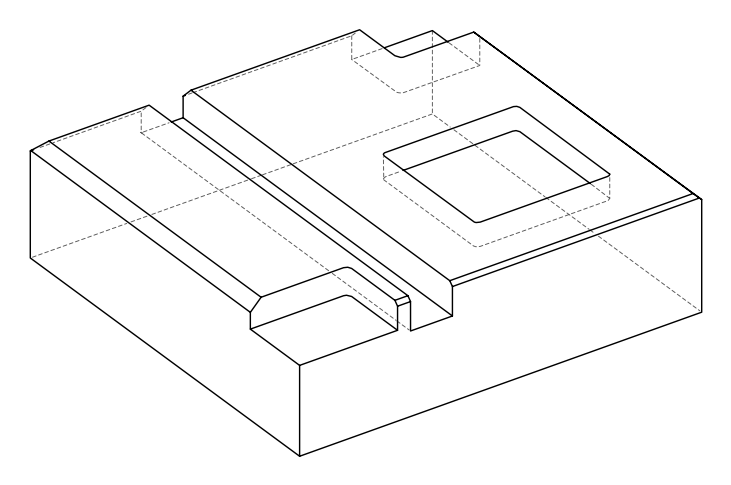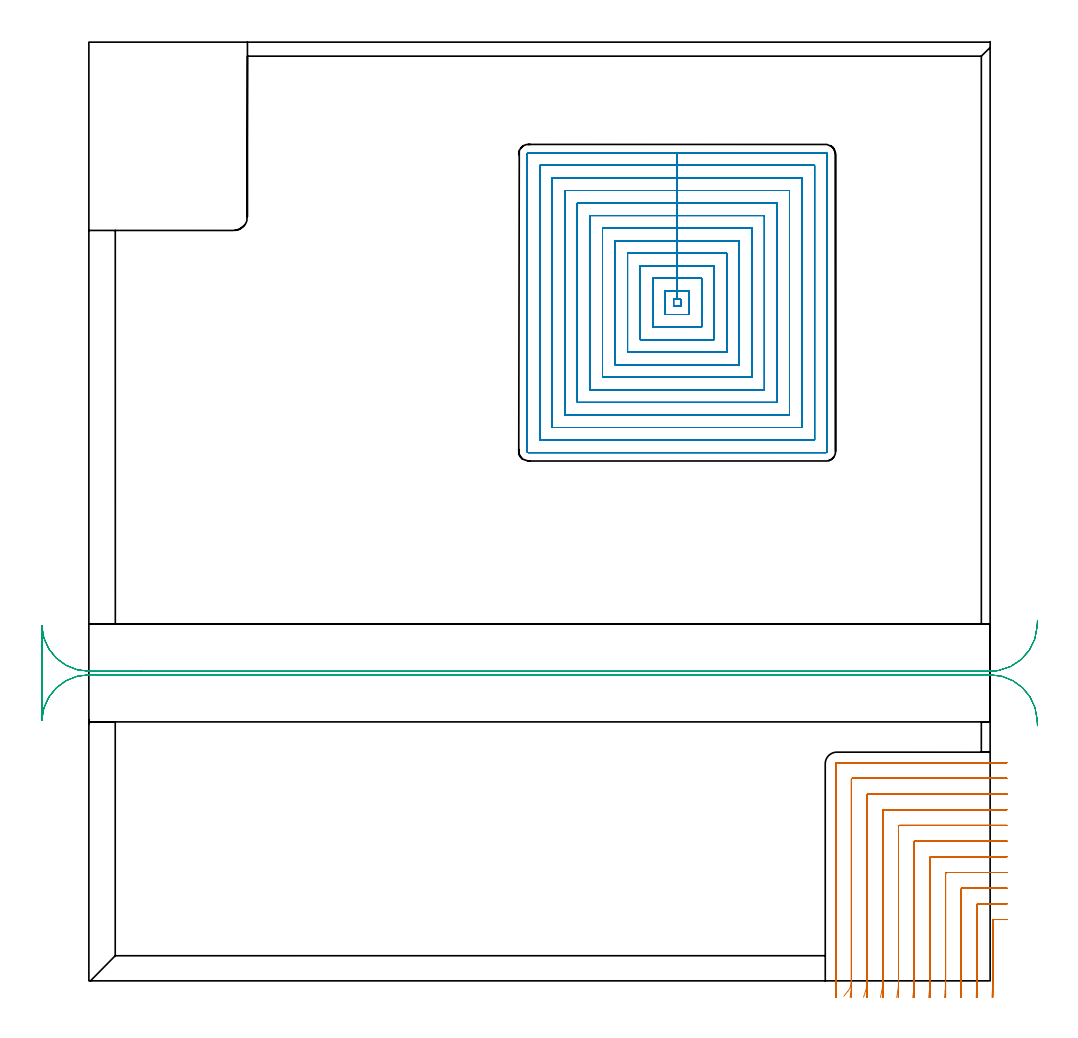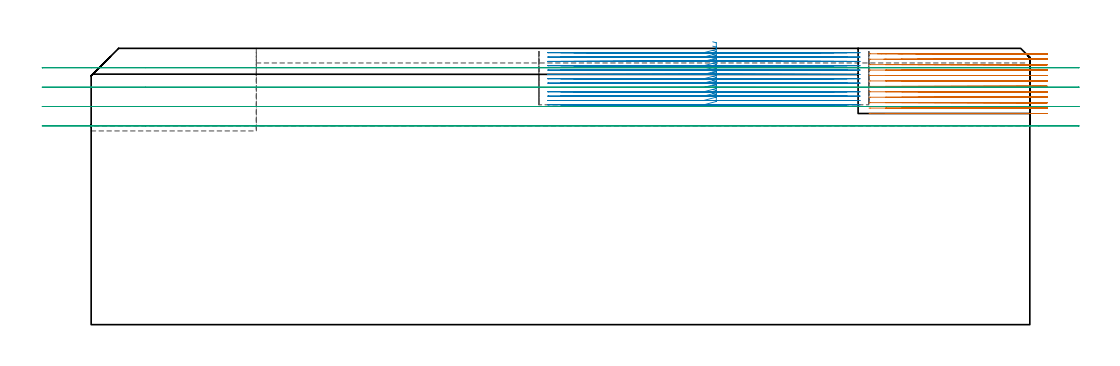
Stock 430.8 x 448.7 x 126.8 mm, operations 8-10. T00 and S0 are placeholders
(PLAN: 10 operations, 4 tool changes, 210.6 min)
(1 AREA_MILL | FG_CHAMFER_SURFACE | UGT0205_001 | 4.96 min | 10364 mm3)
(2 AREA_MILL_1 | FG_CHAMFER_SURFACE_1 | UGT0205_001 | 0.4 min | 179 mm3)
(3 AREA_MILL_2 | FG_CHAMFER_SURFACE_2 | UGT0205_001 | 14.02 min | 25193 mm3)
(4 AREA_MILL_3 | FG_CHAMFER_SURFACE_3 | UGT0205_001 | 7.76 min | 16004 mm3)
(5 AREA_MILL_4 | FG_CHAMFER_SURFACE_4 | UGT0205_001 | 8.66 min | 8058 mm3)
(6 AREA_MILL_5 | FG_CHAMFER_SURFACE_5 | UGT0205_001 | 4.55 min | 2434 mm3)
(7 MILL_CORNER_NOTCH_RECTANGULAR | CORNER_NOTCH_RECTANGULAR | NXT0201_011 | Follow Part, ap 3, ae 75% | 26.25 min | 257615 mm3)
(8 MILL_CORNER_NOTCH_RECTANGULAR_1 | CORNER_NOTCH_RECTANGULAR_1 | NXT0201_013 | Follow Part, ap 2.5, ae 75% | 34.81 min | 256847 mm3)
(9 MILL_RECTANGULAR_POCKET | POCKET_RECTANGULAR_STRAIGHT | NXT0201_009 | Follow Part, ap 2, ae 75% | 100.01 min | 592900 mm3)
(10 MILL_RECTANGULAR_SLOT | SLOT_RECTANGULAR | UGT0201_009 | Follow Part, ap 11.25, ae 75% | 9.14 min | 715212 mm3)
(TOOL UGT0205_001 | Chamfer Mill 20 x 3 x 45 deg. | D20 FL50 Z2)
(TOOL NXT0201_011 | ENDMILL 12mm [2P460-1200-NA 1630] | D12 FL38 Z6)
(TOOL NXT0201_013 | ENDMILL 10mm | D10 FL30 Z4)
(TOOL NXT0201_009 | ENDMILL 8mm [2P460-0800-NA 1630] | D8 FL26 Z6)
(TOOL UGT0201_009 | End Mill 45 mm | D45 FL63 Z6)
(OP 8 MILL_CORNER_NOTCH_RECTANGULAR_1)
G17 G21 G94 G90
T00 M6
G54
G17 G0 G90 X438.8 Y29.3 S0 M3
G43 Z136.8 H0
Z124.308
G94 G1 X435.8 F250.
X432.494 F500.
G3 X432. Y28.806 R0.5
G1 Y-0.229
G2 X431.855 Y-4.887 R75.
G1 X431.669 Y-7.882 F250.
G0 Z136.8
X438.8 Y36.8
Z124.308
G1 X435.8
X424.995 F500.
G3 X424.5 Y36.305 R0.5
G1 Y-0.229
G2 X424.331 Y-5. R67.5
G1 X424.119 Y-7.992 F250.
G0 Z136.8
X438.8 Y44.3
Z124.308
G1 X435.8
X417.495 F500.
G3 X417. Y43.805 R0.5
G1 Y-0.229
G2 X416.81 Y-5. R60.
G1 X416.571 Y-7.991 F250.
G0 Z136.8
X438.8 Y51.8
Z124.308
G1 X435.8
X409.995 F500.
G3 X409.5 Y51.305 R0.5
G1 Y-0.229
G2 X409.283 Y-5. R52.5
G1 X409.01 Y-7.988 F250.
G0 Z136.8
X438.8 Y59.3
Z124.308
G1 X435.8
X402.495 F500.
G3 X402. Y58.805 R0.5
G1 Y-0.229
G2 X401.746 Y-5. R45.
G1 X401.428 Y-7.983 F250.
G0 Z136.8
X438.8 Y66.8
Z124.308
G1 X435.8
X394.996 F500.
G3 X394.5 Y66.304 R0.5
G1 Y-0.229
G2 X394.195 Y-5. R37.5
G1 X393.814 Y-7.976 F250.
G0 Z136.8
X438.8 Y74.3
Z124.308
G1 X435.8
X387.496 F500.
G3 X387. Y73.804 R0.5
G1 Y-0.229
G2 X386.618 Y-5. R30.
G1 X386.141 Y-7.962 F250.
G0 Z136.8
X438.8 Y81.8
Z124.308
G1 X435.8
X379.996 F500.
G3 X379.5 Y81.304 R0.5
G1 Y-0.229
G2 X378.988 Y-5. R22.5
G1 X378.352 Y-7.932 F250.
G0 Z136.8
X438.8 Y89.3
Z124.308
G1 X435.8
X372.496 F500.
G3 X372. Y88.804 R0.5
G1 Y-0.229
G2 X371.221 Y-5. R15.
G1 X370.267 Y-7.844 F250.
G0 Z136.8
X438.8 Y96.8
Z124.308
G1 X435.8
X364.996 F500.
G3 X364.5 Y96.304 R0.5
G1 Y-0.229
G2 X362.787 Y-5. R7.5
G1 X360.878 Y-7.315 F250.
G0 Z136.8
X438.8 Y104.3
Z124.308
G1 X435.8
X357.5 F500.
G3 X357. Y103.8 R0.5
G1 Y-0.229
Y-3.229 F250.
G0 Z136.8
X438.8 Y29.3
Z121.817
G1 X435.8
X432.494 F500.
G3 X432. Y28.806 R0.5
G1 Y-3.682
G2 X431.991 Y-4.856 R75.
G1 X431.944 Y-7.856 F250.
G0 Z136.8
X438.8 Y36.8
Z121.817
G1 X435.8
X424.995 F500.
G3 X424.5 Y36.305 R0.5
G1 Y-3.682
G2 X424.487 Y-5. R67.5
G1 X424.429 Y-7.999 F250.
G0 Z136.8
X438.8 Y44.3
Z121.817
G1 X435.8
X417.495 F500.
G3 X417. Y43.805 R0.5
G1 Y-3.682
G2 X416.986 Y-5. R60.
G1 X416.92 Y-7.999 F250.
G0 Z136.8
X438.8 Y51.8
Z121.817
G1 X435.8
X409.995 F500.
G3 X409.5 Y51.305 R0.5
G1 Y-3.682
G2 X409.483 Y-5. R52.5
G1 X409.408 Y-7.999 F250.
G0 Z136.8
X438.8 Y59.3
Z121.817
G1 X435.8
X402.495 F500.
G3 X402. Y58.805 R0.5
G1 Y-3.682
G2 X401.981 Y-5. R45.
G1 X401.893 Y-7.999 F250.
G0 Z136.8
X438.8 Y66.8
Z121.817
G1 X435.8
X394.996 F500.
G3 X394.5 Y66.304 R0.5
G1 Y-3.682
G2 X394.477 Y-5. R37.5
G1 X394.371 Y-7.998 F250.
G0 Z136.8
X438.8 Y74.3
Z121.817
G1 X435.8
X387.496 F500.
G3 X387. Y73.804 R0.5
G1 Y-3.682
G2 X386.971 Y-5. R30.
G1 X386.839 Y-7.997 F250.
G0 Z136.8
X438.8 Y81.8
Z121.817
G1 X435.8
X379.996 F500.
G3 X379.5 Y81.304 R0.5
G1 Y-3.682
G2 X379.461 Y-5. R22.5
G1 X379.286 Y-7.995 F250.
G0 Z136.8
X438.8 Y89.3
Z121.817
G1 X435.8
X372.496 F500.
G3 X372. Y88.804 R0.5
G1 Y-3.682
G2 X371.942 Y-5. R15.
G1 X371.678 Y-7.988 F250.
G0 Z136.8
X438.8 Y96.8
Z121.817
G1 X435.8
X364.996 F500.
G3 X364.5 Y96.304 R0.5
G1 Y-3.682
G2 X364.383 Y-5. R7.5
G1 X363.856 Y-7.953 F250.
G0 Z136.8
X438.8 Y104.3
Z121.817
G1 X435.8
X357.5 F500.
G3 X357. Y103.8 R0.5
G1 Y-3.682
Y-6.682 F250.
G0 Z136.8
X438.8 Y29.3
Z119.325
G1 X435.8
X432.494 F500.
G3 X432. Y28.806 R0.5
G1 Y-4.854
Y-7.854 F250.
G0 Z136.8
X438.8 Y36.8
Z119.325
G1 X435.8
X424.995 F500.
G3 X424.5 Y36.305 R0.5
G1 Y-4.932
Y-5.
X424.497 Y-8. F250.
G0 Z136.8
X438.8 Y44.3
Z119.325
G1 X435.8
X417.495 F500.
G3 X417. Y43.805 R0.5
G1 Y-4.932
Y-5.
X416.997 Y-8. F250.
G0 Z136.8
X438.8 Y51.8
Z119.325
G1 X435.8
X409.995 F500.
G3 X409.5 Y51.305 R0.5
G1 Y-4.932
Y-5.
X409.496 Y-8. F250.
G0 Z136.8
X438.8 Y59.3
Z119.325
G1 X435.8
X402.495 F500.
G3 X402. Y58.805 R0.5
G1 Y-4.932
Y-5.
X401.995 Y-8. F250.
G0 Z136.8
X438.8 Y66.8
Z119.325
G1 X435.8
X394.996 F500.
G3 X394.5 Y66.304 R0.5
G1 Y-4.932
Y-5.
X394.494 Y-8. F250.
G0 Z136.8
X438.8 Y74.3
Z119.325
G1 X435.8
X387.496 F500.
G3 X387. Y73.804 R0.5
G1 Y-4.932
Y-5.
X386.993 Y-8. F250.
G0 Z136.8
X438.8 Y81.8
Z119.325
G1 X435.8
X379.996 F500.
G3 X379.5 Y81.304 R0.5
G1 Y-4.932
Y-5.
X379.491 Y-8. F250.
G0 Z136.8
X438.8 Y89.3
Z119.325
G1 X435.8
X372.496 F500.
G3 X372. Y88.804 R0.5
G1 Y-4.932
Y-5.
X371.986 Y-8. F250.
G0 Z136.8
X438.8 Y96.8
Z119.325
G1 X435.8
X364.996 F500.
G3 X364.5 Y96.304 R0.5
G1 Y-4.932
Y-5.
X364.472 Y-8. F250.
G0 Z136.8
X438.8 Y104.3
Z119.325
G1 X435.8
X357.5 F500.
G3 X357. Y103.8 R0.5
G1 Y-4.932
Y-7.932 F250.
G0 Z136.8
X438.8 Y29.3
Z116.833
G1 X435.8
X432.494 F500.
G3 X432. Y28.806 R0.5
G1 Y-4.854
Y-7.854 F250.
G0 Z136.8
X438.8 Y36.8
Z116.833
G1 X435.8
X424.995 F500.
G3 X424.5 Y36.305 R0.5
G1 Y-5.
Y-8. F250.
G0 Z136.8
X438.8 Y44.3
Z116.833
G1 X435.8
X417.495 F500.
G3 X417. Y43.805 R0.5
G1 Y-5.
Y-8. F250.
G0 Z136.8
X438.8 Y51.8
Z116.833
G1 X435.8
X409.995 F500.
G3 X409.5 Y51.305 R0.5
G1 Y-5.
Y-8. F250.
G0 Z136.8
X438.8 Y59.3
Z116.833
G1 X435.8
X402.495 F500.
G3 X402. Y58.805 R0.5
G1 Y-5.
Y-8. F250.
G0 Z136.8
X438.8 Y66.8
Z116.833
G1 X435.8
X394.996 F500.
G3 X394.5 Y66.304 R0.5
G1 Y-5.
Y-8. F250.
G0 Z136.8
X438.8 Y74.3
Z116.833
G1 X435.8
X387.496 F500.
G3 X387. Y73.804 R0.5
G1 Y-5.
Y-8. F250.
G0 Z136.8
X438.8 Y81.8
Z116.833
G1 X435.8
X379.996 F500.
G3 X379.5 Y81.304 R0.5
G1 Y-5.
Y-8. F250.
G0 Z136.8
X438.8 Y89.3
Z116.833
G1 X435.8
X372.496 F500.
G3 X372. Y88.804 R0.5
G1 Y-5.
Y-8. F250.
G0 Z136.8
X438.8 Y96.8
Z116.833
G1 X435.8
X364.996 F500.
G3 X364.5 Y96.304 R0.5
G1 Y-5.
Y-8. F250.
G0 Z136.8
X438.8 Y104.3
Z116.833
G1 X435.8
X357.5 F500.
G3 X357. Y103.8 R0.5
G1 Y-5.
Y-8. F250.
G0 Z136.8
X438.8 Y29.3
Z114.342
G1 X435.8
X432.494 F500.
G3 X432. Y28.806 R0.5
G1 Y-4.854
Y-7.854 F250.
G0 Z136.8
X438.8 Y36.8
Z114.342
G1 X435.8
X424.995 F500.
G3 X424.5 Y36.305 R0.5
G1 Y-5.
Y-8. F250.
G0 Z136.8
X438.8 Y44.3
Z114.342
G1 X435.8
X417.495 F500.
G3 X417. Y43.805 R0.5
G1 Y-5.
Y-8. F250.
G0 Z136.8
X438.8 Y51.8
Z114.342
G1 X435.8
X409.995 F500.
G3 X409.5 Y51.305 R0.5
G1 Y-5.
Y-8. F250.
G0 Z136.8
X438.8 Y59.3
Z114.342
G1 X435.8
X402.495 F500.
G3 X402. Y58.805 R0.5
G1 Y-5.
Y-8. F250.
G0 Z136.8
X438.8 Y66.8
Z114.342
G1 X435.8
X394.996 F500.
G3 X394.5 Y66.304 R0.5
G1 Y-5.
Y-8. F250.
G0 Z136.8
X438.8 Y74.3
Z114.342
G1 X435.8
X387.496 F500.
G3 X387. Y73.804 R0.5
G1 Y-5.
Y-8. F250.
G0 Z136.8
X438.8 Y81.8
Z114.342
G1 X435.8
X379.996 F500.
G3 X379.5 Y81.304 R0.5
G1 Y-5.
Y-8. F250.
G0 Z136.8
X438.8 Y89.3
Z114.342
G1 X435.8
X372.496 F500.
G3 X372. Y88.804 R0.5
G1 Y-5.
Y-8. F250.
G0 Z136.8
X438.8 Y96.8
Z114.342
G1 X435.8
X364.997 F500.
G3 X364.5 Y96.303 R0.5
G1 Y-5.
Y-8. F250.
G0 Z136.8
X438.8 Y104.3
Z114.342
G1 X435.8
X357.5 F500.
G3 X357. Y103.8 R0.5
G1 Y-5.
Y-8. F250.
G0 Z136.8
X438.8 Y29.3
Z111.85
G1 X435.8
X432.494 F500.
G3 X432. Y28.806 R0.5
G1 Y-4.854
Y-7.854 F250.
G0 Z136.8
X438.8 Y36.8
Z111.85
G1 X435.8
X424.995 F500.
G3 X424.5 Y36.305 R0.5
G1 Y-5.
Y-8. F250.
G0 Z136.8
X438.8 Y44.3
Z111.85
G1 X435.8
X417.495 F500.
G3 X417. Y43.805 R0.5
G1 Y-5.
Y-8. F250.
G0 Z136.8
X438.8 Y51.8
Z111.85
G1 X435.8
X409.995 F500.
G3 X409.5 Y51.305 R0.5
G1 Y-5.
Y-8. F250.
G0 Z136.8
X438.8 Y59.3
Z111.85
G1 X435.8
X402.495 F500.
G3 X402. Y58.805 R0.5
G1 Y-5.
Y-8. F250.
G0 Z136.8
X438.8 Y66.8
Z111.85
G1 X435.8
X394.996 F500.
G3 X394.5 Y66.304 R0.5
G1 Y-5.
Y-8. F250.
G0 Z136.8
X438.8 Y74.3
Z111.85
G1 X435.8
X387.496 F500.
G3 X387. Y73.804 R0.5
G1 Y-5.
Y-8. F250.
G0 Z136.8
X438.8 Y81.8
Z111.85
G1 X435.8
X379.996 F500.
G3 X379.5 Y81.304 R0.5
G1 Y-5.
Y-8. F250.
G0 Z136.8
X438.8 Y89.3
Z111.85
G1 X435.8
X372.496 F500.
G3 X372. Y88.804 R0.5
G1 Y-5.
Y-8. F250.
G0 Z136.8
X438.8 Y96.8
Z111.85
G1 X435.8
X364.997 F500.
G3 X364.5 Y96.303 R0.5
G1 Y-5.
Y-8. F250.
G0 Z136.8
X438.8 Y104.3
Z111.85
G1 X435.8
X357.5 F500.
G3 X357. Y103.8 R0.5
G1 Y-5.
Y-8. F250.
G0 Z136.8
X438.8 Y29.3
Z109.358
G1 X435.8
X432.494 F500.
G3 X432. Y28.806 R0.5
G1 Y-4.854
Y-7.854 F250.
G0 Z136.8
X438.8 Y36.8
Z109.358
G1 X435.8
X424.995 F500.
G3 X424.5 Y36.305 R0.5
G1 Y-5.
Y-8. F250.
G0 Z136.8
X438.8 Y44.3
Z109.358
G1 X435.8
X417.495 F500.
G3 X417. Y43.805 R0.5
G1 Y-5.
Y-8. F250.
G0 Z136.8
X438.8 Y51.8
Z109.358
G1 X435.8
X409.995 F500.
G3 X409.5 Y51.305 R0.5
G1 Y-5.
Y-8. F250.
G0 Z136.8
X438.8 Y59.3
Z109.358
G1 X435.8
X402.495 F500.
G3 X402. Y58.805 R0.5
G1 Y-5.
Y-8. F250.
G0 Z136.8
X438.8 Y66.8
Z109.358
G1 X435.8
X394.996 F500.
G3 X394.5 Y66.304 R0.5
G1 Y-5.
Y-8. F250.
G0 Z136.8
X438.8 Y74.3
Z109.358
G1 X435.8
X387.496 F500.
G3 X387. Y73.804 R0.5
G1 Y-5.
Y-8. F250.
G0 Z136.8
X438.8 Y81.8
Z109.358
G1 X435.8
X379.996 F500.
G3 X379.5 Y81.304 R0.5
G1 Y-5.
Y-8. F250.
G0 Z136.8
X438.8 Y89.3
Z109.358
G1 X435.8
X372.496 F500.
G3 X372. Y88.804 R0.5
G1 Y-5.
Y-8. F250.
G0 Z136.8
X438.8 Y96.8
Z109.358
G1 X435.8
X364.997 F500.
G3 X364.5 Y96.303 R0.5
G1 Y-5.
Y-8. F250.
G0 Z136.8
X438.8 Y104.3
Z109.358
G1 X435.8
X357.5 F500.
G3 X357. Y103.8 R0.5
G1 Y-5.
Y-8. F250.
G0 Z136.8
X438.8 Y29.3
Z106.867
G1 X435.8
X432.494 F500.
G3 X432. Y28.806 R0.5
G1 Y-4.854
Y-7.854 F250.
G0 Z136.8
X438.8 Y36.8
Z106.867
G1 X435.8
X424.995 F500.
G3 X424.5 Y36.305 R0.5
G1 Y-5.
Y-8. F250.
G0 Z136.8
X438.8 Y44.3
Z106.867
G1 X435.8
X417.495 F500.
G3 X417. Y43.805 R0.5
G1 Y-5.
Y-8. F250.
G0 Z136.8
X438.8 Y51.8
Z106.867
G1 X435.8
X409.995 F500.
G3 X409.5 Y51.305 R0.5
G1 Y-5.
Y-8. F250.
G0 Z136.8
X438.8 Y59.3
Z106.867
G1 X435.8
X402.495 F500.
G3 X402. Y58.805 R0.5
G1 Y-5.
Y-8. F250.
G0 Z136.8
X438.8 Y66.8
Z106.867
G1 X435.8
X394.996 F500.
G3 X394.5 Y66.304 R0.5
G1 Y-5.
Y-8. F250.
G0 Z136.8
X438.8 Y74.3
Z106.867
G1 X435.8
X387.496 F500.
G3 X387. Y73.804 R0.5
G1 Y-5.
Y-8. F250.
G0 Z136.8
X438.8 Y81.8
Z106.867
G1 X435.8
X379.996 F500.
G3 X379.5 Y81.304 R0.5
G1 Y-5.
Y-8. F250.
G0 Z136.8
X438.8 Y89.3
Z106.867
G1 X435.8
X372.496 F500.
G3 X372. Y88.804 R0.5
G1 Y-5.
Y-8. F250.
G0 Z136.8
X438.8 Y96.8
Z106.867
G1 X435.8
X364.997 F500.
G3 X364.5 Y96.303 R0.5
G1 Y-5.
Y-8. F250.
G0 Z136.8
X438.8 Y104.3
Z106.867
G1 X435.8
X357.5 F500.
G3 X357. Y103.8 R0.5
G1 Y-5.
Y-8. F250.
G0 Z136.8
X438.8 Y29.3
Z104.375
G1 X435.8
X432.494 F500.
G3 X432. Y28.806 R0.5
G1 Y-4.854
Y-7.854 F250.
G0 Z136.8
X438.8 Y36.8
Z104.375
G1 X435.8
X424.995 F500.
G3 X424.5 Y36.305 R0.5
G1 Y-5.
Y-8. F250.
G0 Z136.8
X438.8 Y44.3
Z104.375
G1 X435.8
X417.495 F500.
G3 X417. Y43.805 R0.5
G1 Y-5.
Y-8. F250.
G0 Z136.8
X438.8 Y51.8
Z104.375
G1 X435.8
X409.995 F500.
G3 X409.5 Y51.305 R0.5
G1 Y-5.
Y-8. F250.
G0 Z136.8
X438.8 Y59.3
Z104.375
G1 X435.8
X402.495 F500.
G3 X402. Y58.805 R0.5
G1 Y-5.
Y-8. F250.
G0 Z136.8
X438.8 Y66.8
Z104.375
G1 X435.8
X394.996 F500.
G3 X394.5 Y66.304 R0.5
G1 Y-5.
Y-8. F250.
G0 Z136.8
X438.8 Y74.3
Z104.375
G1 X435.8
X387.496 F500.
G3 X387. Y73.804 R0.5
G1 Y-5.
Y-8. F250.
G0 Z136.8
X438.8 Y81.8
Z104.375
G1 X435.8
X379.996 F500.
G3 X379.5 Y81.304 R0.5
G1 Y-5.
Y-8. F250.
G0 Z136.8
X438.8 Y89.3
Z104.375
G1 X435.8
X372.496 F500.
G3 X372. Y88.804 R0.5
G1 Y-5.
Y-8. F250.
G0 Z136.8
X438.8 Y96.8
Z104.375
G1 X435.8
X364.997 F500.
G3 X364.5 Y96.303 R0.5
G1 Y-5.
Y-8. F250.
G0 Z136.8
X438.8 Y104.3
Z104.375
G1 X435.8
X357.5 F500.
G3 X357. Y103.8 R0.5
G1 Y-5.
Y-8. F250.
G0 Z136.8
X438.8 Y29.3
Z101.883
G1 X435.8
X432.494 F500.
G3 X432. Y28.806 R0.5
G1 Y-4.854
Y-7.854 F250.
G0 Z136.8
X438.8 Y36.8
Z101.883
G1 X435.8
X424.995 F500.
G3 X424.5 Y36.305 R0.5
G1 Y-5.
Y-8. F250.
G0 Z136.8
X438.8 Y44.3
Z101.883
G1 X435.8
X417.495 F500.
G3 X417. Y43.805 R0.5
G1 Y-5.
Y-8. F250.
G0 Z136.8
X438.8 Y51.8
Z101.883
G1 X435.8
X409.995 F500.
G3 X409.5 Y51.305 R0.5
G1 Y-5.
Y-8. F250.
G0 Z136.8
X438.8 Y59.3
Z101.883
G1 X435.8
X402.495 F500.
G3 X402. Y58.805 R0.5
G1 Y-5.
Y-8. F250.
G0 Z136.8
X438.8 Y66.8
Z101.883
G1 X435.8
X394.996 F500.
G3 X394.5 Y66.304 R0.5
G1 Y-5.
Y-8. F250.
G0 Z136.8
X438.8 Y74.3
Z101.883
G1 X435.8
X387.496 F500.
G3 X387. Y73.804 R0.5
G1 Y-5.
Y-8. F250.
G0 Z136.8
X438.8 Y81.8
Z101.883
G1 X435.8
X379.996 F500.
G3 X379.5 Y81.304 R0.5
G1 Y-5.
Y-8. F250.
G0 Z136.8
X438.8 Y89.3
Z101.883
G1 X435.8
X372.496 F500.
G3 X372. Y88.804 R0.5
G1 Y-5.
Y-8. F250.
G0 Z136.8
X438.8 Y96.8
Z101.883
G1 X435.8
X364.997 F500.
G3 X364.5 Y96.303 R0.5
G1 Y-5.
Y-8. F250.
G0 Z136.8
X438.8 Y104.3
Z101.883
G1 X435.8
X357.5 F500.
G3 X357. Y103.8 R0.5
G1 Y-5.
Y-8. F250.
G0 Z136.8
X438.8 Y29.3
Z99.392
G1 X435.8
X432.494 F500.
G3 X432. Y28.806 R0.5
G1 Y-4.854
Y-7.854 F250.
G0 Z136.8
X438.8 Y36.8
Z99.392
G1 X435.8
X424.995 F500.
G3 X424.5 Y36.305 R0.5
G1 Y-5.
Y-8. F250.
G0 Z136.8
X438.8 Y44.3
Z99.392
G1 X435.8
X417.495 F500.
G3 X417. Y43.805 R0.5
G1 Y-5.
Y-8. F250.
G0 Z136.8
X438.8 Y51.8
Z99.392
G1 X435.8
X409.995 F500.
G3 X409.5 Y51.305 R0.5
G1 Y-5.
Y-8. F250.
G0 Z136.8
X438.8 Y59.3
Z99.392
G1 X435.8
X402.495 F500.
G3 X402. Y58.805 R0.5
G1 Y-5.
Y-8. F250.
G0 Z136.8
X438.8 Y66.8
Z99.392
G1 X435.8
X394.996 F500.
G3 X394.5 Y66.304 R0.5
G1 Y-5.
Y-8. F250.
G0 Z136.8
X438.8 Y74.3
Z99.392
G1 X435.8
X387.496 F500.
G3 X387. Y73.804 R0.5
G1 Y-5.
Y-8. F250.
G0 Z136.8
X438.8 Y81.8
Z99.392
G1 X435.8
X379.996 F500.
G3 X379.5 Y81.304 R0.5
G1 Y-5.
Y-8. F250.
G0 Z136.8
X438.8 Y89.3
Z99.392
G1 X435.8
X372.496 F500.
G3 X372. Y88.804 R0.5
G1 Y-5.
Y-8. F250.
G0 Z136.8
X438.8 Y96.8
Z99.392
G1 X435.8
X364.997 F500.
G3 X364.5 Y96.303 R0.5
G1 Y-5.
Y-8. F250.
G0 Z136.8
X438.8 Y104.3
Z99.392
G1 X435.8
X357.5 F500.
G3 X357. Y103.8 R0.5
G1 Y-5.
Y-8. F250.
G0 Z136.8
X438.8 Y29.3
Z96.9
G1 X435.8
X432.494 F500.
G3 X432. Y28.806 R0.5
G1 Y-4.854
Y-7.854 F250.
G0 Z136.8
X438.8 Y36.8
Z96.9
G1 X435.8
X424.995 F500.
G3 X424.5 Y36.305 R0.5
G1 Y-5.
Y-8. F250.
G0 Z136.8
X438.8 Y44.3
Z96.9
G1 X435.8
X417.495 F500.
G3 X417. Y43.805 R0.5
G1 Y-5.
Y-8. F250.
G0 Z136.8
X438.8 Y51.8
Z96.9
G1 X435.8
X409.995 F500.
G3 X409.5 Y51.305 R0.5
G1 Y-5.
Y-8. F250.
G0 Z136.8
X438.8 Y59.3
Z96.9
G1 X435.8
X402.495 F500.
G3 X402. Y58.805 R0.5
G1 Y-5.
Y-8. F250.
G0 Z136.8
X438.8 Y66.8
Z96.9
G1 X435.8
X394.996 F500.
G3 X394.5 Y66.304 R0.5
G1 Y-5.
Y-8. F250.
G0 Z136.8
X438.8 Y74.3
Z96.9
G1 X435.8
X387.496 F500.
G3 X387. Y73.804 R0.5
G1 Y-5.
Y-8. F250.
G0 Z136.8
X438.8 Y81.8
Z96.9
G1 X435.8
X379.996 F500.
G3 X379.5 Y81.304 R0.5
G1 Y-5.
Y-8. F250.
G0 Z136.8
X438.8 Y89.3
Z96.9
G1 X435.8
X372.496 F500.
G3 X372. Y88.804 R0.5
G1 Y-5.
Y-8. F250.
G0 Z136.8
X438.8 Y96.8
Z96.9
G1 X435.8
X364.997 F500.
G3 X364.5 Y96.303 R0.5
G1 Y-5.
Y-8. F250.
G0 Z136.8
X438.8 Y104.3
Z96.9
G1 X435.8
X357.5 F500.
G3 X357. Y103.8 R0.5
G1 Y-5.
Y-8. F250.
G0 Z136.8
M5
M2
(OP 9 MILL_RECTANGULAR_POCKET)
G17 G21 G94 G90
T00 M6
G54
G17 G0 G90 X285.268 Y318.5 S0 M3
G43 Z136.8 H1
Z129.8
G94 G1 X286.9 Z129.363 F250.
Y329.8 Z126.335
X281.2 Z124.808
Y325.8
X279.5 F500.
Y322.5
X282.9
Y325.8
X281.2
Y329.8
X275.5
Y318.5
X286.9
Y329.8
X281.2
Y335.8
X269.5
Y312.5
X292.9
Y335.8
X281.2
Y341.8
X263.5
Y306.5
X298.9
Y341.8
X281.2
Y347.8
X257.5
Y300.5
X304.9
Y347.8
X281.2
Y353.8
X251.5
Y294.5
X310.9
Y353.8
X281.2
Y359.8
X245.5
Y288.5
X316.9
Y359.8
X281.2
Y365.8
X239.5
Y282.5
X322.9
Y365.8
X281.2
Y371.8
X233.5
Y276.5
X328.9
Y371.8
X281.2
Y377.8
X227.5
Y270.5
X334.9
Y377.8
X281.2
Y383.8
X221.5
Y264.5
X340.9
Y383.8
X281.2
Y389.8
X215.5
Y258.5
X346.9
Y389.8
X281.2
Y395.8
X210.
G3 X209.5 Y395.3 R0.5
G1 Y253.
G3 X210. Y252.5 R0.5
G1 X352.4
G3 X352.9 Y253. R0.5
G1 Y395.3
G3 X352.4 Y395.8 R0.5
G1 X281.2
X280.2
G0 X285.268 Y318.5 Z127.808
G1 X286.9 Z127.37 F250.
Y329.8 Z124.343
X281.2 Z122.815
Y325.8
X279.5 F500.
Y322.5
X282.9
Y325.8
X281.2
Y329.8
X275.5
Y318.5
X286.9
Y329.8
X281.2
Y335.8
X269.5
Y312.5
X292.9
Y335.8
X281.2
Y341.8
X263.5
Y306.5
X298.9
Y341.8
X281.2
Y347.8
X257.5
Y300.5
X304.9
Y347.8
X281.2
Y353.8
X251.5
Y294.5
X310.9
Y353.8
X281.2
Y359.8
X245.5
Y288.5
X316.9
Y359.8
X281.2
Y365.8
X239.5
Y282.5
X322.9
Y365.8
X281.2
Y371.8
X233.5
Y276.5
X328.9
Y371.8
X281.2
Y377.8
X227.5
Y270.5
X334.9
Y377.8
X281.2
Y383.8
X221.5
Y264.5
X340.9
Y383.8
X281.2
Y389.8
X215.5
Y258.5
X346.9
Y389.8
X281.2
Y395.8
X210.
G3 X209.5 Y395.3 R0.5
G1 Y253.
G3 X210. Y252.5 R0.5
G1 X352.4
G3 X352.9 Y253. R0.5
G1 Y395.3
G3 X352.4 Y395.8 R0.5
G1 X281.2
X280.2
G0 X285.268 Y318.5 Z125.815
G1 X286.9 Z125.378 F250.
Y329.8 Z122.35
X281.2 Z120.823
Y325.8
X279.5 F500.
Y322.5
X282.9
Y325.8
X281.2
Y329.8
X275.5
Y318.5
X286.9
Y329.8
X281.2
Y335.8
X269.5
Y312.5
X292.9
Y335.8
X281.2
Y341.8
X263.5
Y306.5
X298.9
Y341.8
X281.2
Y347.8
X257.5
Y300.5
X304.9
Y347.8
X281.2
Y353.8
X251.5
Y294.5
X310.9
Y353.8
X281.2
Y359.8
X245.5
Y288.5
X316.9
Y359.8
X281.2
Y365.8
X239.5
Y282.5
X322.9
Y365.8
X281.2
Y371.8
X233.5
Y276.5
X328.9
Y371.8
X281.2
Y377.8
X227.5
Y270.5
X334.9
Y377.8
X281.2
Y383.8
X221.5
Y264.5
X340.9
Y383.8
X281.2
Y389.8
X215.5
Y258.5
X346.9
Y389.8
X281.2
Y395.8
X210.
G3 X209.5 Y395.3 R0.5
G1 Y253.
G3 X210. Y252.5 R0.5
G1 X352.4
G3 X352.9 Y253. R0.5
G1 Y395.3
G3 X352.4 Y395.8 R0.5
G1 X281.2
X280.2
G0 X285.268 Y318.5 Z123.823
G1 X286.9 Z123.386 F250.
Y329.8 Z120.358
X281.2 Z118.831
Y325.8
X279.5 F500.
Y322.5
X282.9
Y325.8
X281.2
Y329.8
X275.5
Y318.5
X286.9
Y329.8
X281.2
Y335.8
X269.5
Y312.5
X292.9
Y335.8
X281.2
Y341.8
X263.5
Y306.5
X298.9
Y341.8
X281.2
Y347.8
X257.5
Y300.5
X304.9
Y347.8
X281.2
Y353.8
X251.5
Y294.5
X310.9
Y353.8
X281.2
Y359.8
X245.5
Y288.5
X316.9
Y359.8
X281.2
Y365.8
X239.5
Y282.5
X322.9
Y365.8
X281.2
Y371.8
X233.5
Y276.5
X328.9
Y371.8
X281.2
Y377.8
X227.5
Y270.5
X334.9
Y377.8
X281.2
Y383.8
X221.5
Y264.5
X340.9
Y383.8
X281.2
Y389.8
X215.5
Y258.5
X346.9
Y389.8
X281.2
Y395.8
X210.
G3 X209.5 Y395.3 R0.5
G1 Y253.
G3 X210. Y252.5 R0.5
G1 X352.4
G3 X352.9 Y253. R0.5
G1 Y395.3
G3 X352.4 Y395.8 R0.5
G1 X281.2
X280.2
G0 X285.268 Y318.5 Z121.831
G1 X286.9 Z121.394 F250.
Y329.8 Z118.366
X281.2 Z116.838
Y325.8
X279.5 F500.
Y322.5
X282.9
Y325.8
X281.2
Y329.8
X275.5
Y318.5
X286.9
Y329.8
X281.2
Y335.8
X269.5
Y312.5
X292.9
Y335.8
X281.2
Y341.8
X263.5
Y306.5
X298.9
Y341.8
X281.2
Y347.8
X257.5
Y300.5
X304.9
Y347.8
X281.2
Y353.8
X251.5
Y294.5
X310.9
Y353.8
X281.2
Y359.8
X245.5
Y288.5
X316.9
Y359.8
X281.2
Y365.8
X239.5
Y282.5
X322.9
Y365.8
X281.2
Y371.8
X233.5
Y276.5
X328.9
Y371.8
X281.2
Y377.8
X227.5
Y270.5
X334.9
Y377.8
X281.2
Y383.8
X221.5
Y264.5
X340.9
Y383.8
X281.2
Y389.8
X215.5
Y258.5
X346.9
Y389.8
X281.2
Y395.8
X210.
G3 X209.5 Y395.3 R0.5
G1 Y253.
G3 X210. Y252.5 R0.5
G1 X352.4
G3 X352.9 Y253. R0.5
G1 Y395.3
G3 X352.4 Y395.8 R0.5
G1 X281.2
X280.2
G0 X285.268 Y318.5 Z119.838
G1 X286.9 Z119.401 F250.
Y329.8 Z116.373
X281.2 Z114.846
Y325.8
X279.5 F500.
Y322.5
X282.9
Y325.8
X281.2
Y329.8
X275.5
Y318.5
X286.9
Y329.8
X281.2
Y335.8
X269.5
Y312.5
X292.9
Y335.8
X281.2
Y341.8
X263.5
Y306.5
X298.9
Y341.8
X281.2
Y347.8
X257.5
Y300.5
X304.9
Y347.8
X281.2
Y353.8
X251.5
Y294.5
X310.9
Y353.8
X281.2
Y359.8
X245.5
Y288.5
X316.9
Y359.8
X281.2
Y365.8
X239.5
Y282.5
X322.9
Y365.8
X281.2
Y371.8
X233.5
Y276.5
X328.9
Y371.8
X281.2
Y377.8
X227.5
Y270.5
X334.9
Y377.8
X281.2
Y383.8
X221.5
Y264.5
X340.9
Y383.8
X281.2
Y389.8
X215.5
Y258.5
X346.9
Y389.8
X281.2
Y395.8
X210.
G3 X209.5 Y395.3 R0.5
G1 Y253.
G3 X210. Y252.5 R0.5
G1 X352.4
G3 X352.9 Y253. R0.5
G1 Y395.3
G3 X352.4 Y395.8 R0.5
G1 X281.2
X280.2
G0 X285.268 Y318.5 Z117.846
G1 X286.9 Z117.409 F250.
Y329.8 Z114.381
X281.2 Z112.854
Y325.8
X279.5 F500.
Y322.5
X282.9
Y325.8
X281.2
Y329.8
X275.5
Y318.5
X286.9
Y329.8
X281.2
Y335.8
X269.5
Y312.5
X292.9
Y335.8
X281.2
Y341.8
X263.5
Y306.5
X298.9
Y341.8
X281.2
Y347.8
X257.5
Y300.5
X304.9
Y347.8
X281.2
Y353.8
X251.5
Y294.5
X310.9
Y353.8
X281.2
Y359.8
X245.5
Y288.5
X316.9
Y359.8
X281.2
Y365.8
X239.5
Y282.5
X322.9
Y365.8
X281.2
Y371.8
X233.5
Y276.5
X328.9
Y371.8
X281.2
Y377.8
X227.5
Y270.5
X334.9
Y377.8
X281.2
Y383.8
X221.5
Y264.5
X340.9
Y383.8
X281.2
Y389.8
X215.5
Y258.5
X346.9
Y389.8
X281.2
Y395.8
X210.
G3 X209.5 Y395.3 R0.5
G1 Y253.
G3 X210. Y252.5 R0.5
G1 X352.4
G3 X352.9 Y253. R0.5
G1 Y395.3
G3 X352.4 Y395.8 R0.5
G1 X281.2
X280.2
G0 X285.268 Y318.5 Z115.854
G1 X286.9 Z115.417 F250.
Y329.8 Z112.389
X281.2 Z110.862
Y325.8
X279.5 F500.
Y322.5
X282.9
Y325.8
X281.2
Y329.8
X275.5
Y318.5
X286.9
Y329.8
X281.2
Y335.8
X269.5
Y312.5
X292.9
Y335.8
X281.2
Y341.8
X263.5
Y306.5
X298.9
Y341.8
X281.2
Y347.8
X257.5
Y300.5
X304.9
Y347.8
X281.2
Y353.8
X251.5
Y294.5
X310.9
Y353.8
X281.2
Y359.8
X245.5
Y288.5
X316.9
Y359.8
X281.2
Y365.8
X239.5
Y282.5
X322.9
Y365.8
X281.2
Y371.8
X233.5
Y276.5
X328.9
Y371.8
X281.2
Y377.8
X227.5
Y270.5
X334.9
Y377.8
X281.2
Y383.8
X221.5
Y264.5
X340.9
Y383.8
X281.2
Y389.8
X215.5
Y258.5
X346.9
Y389.8
X281.2
Y395.8
X210.
G3 X209.5 Y395.3 R0.5
G1 Y253.
G3 X210. Y252.5 R0.5
G1 X352.4
G3 X352.9 Y253. R0.5
G1 Y395.3
G3 X352.4 Y395.8 R0.5
G1 X281.2
X280.2
G0 X285.268 Y318.5 Z113.862
G1 X286.9 Z113.424 F250.
Y329.8 Z110.397
X281.2 Z108.869
Y325.8
X279.5 F500.
Y322.5
X282.9
Y325.8
X281.2
Y329.8
X275.5
Y318.5
X286.9
Y329.8
X281.2
Y335.8
X269.5
Y312.5
X292.9
Y335.8
X281.2
Y341.8
X263.5
Y306.5
X298.9
Y341.8
X281.2
Y347.8
X257.5
Y300.5
X304.9
Y347.8
X281.2
Y353.8
X251.5
Y294.5
X310.9
Y353.8
X281.2
Y359.8
X245.5
Y288.5
X316.9
Y359.8
X281.2
Y365.8
X239.5
Y282.5
X322.9
Y365.8
X281.2
Y371.8
X233.5
Y276.5
X328.9
Y371.8
X281.2
Y377.8
X227.5
Y270.5
X334.9
Y377.8
X281.2
Y383.8
X221.5
Y264.5
X340.9
Y383.8
X281.2
Y389.8
X215.5
Y258.5
X346.9
Y389.8
X281.2
Y395.8
X210.
G3 X209.5 Y395.3 R0.5
G1 Y253.
G3 X210. Y252.5 R0.5
G1 X352.4
G3 X352.9 Y253. R0.5
G1 Y395.3
G3 X352.4 Y395.8 R0.5
G1 X281.2
X280.2
G0 X285.268 Y318.5 Z111.869
G1 X286.9 Z111.432 F250.
Y329.8 Z108.404
X281.2 Z106.877
Y325.8
X279.5 F500.
Y322.5
X282.9
Y325.8
X281.2
Y329.8
X275.5
Y318.5
X286.9
Y329.8
X281.2
Y335.8
X269.5
Y312.5
X292.9
Y335.8
X281.2
Y341.8
X263.5
Y306.5
X298.9
Y341.8
X281.2
Y347.8
X257.5
Y300.5
X304.9
Y347.8
X281.2
Y353.8
X251.5
Y294.5
X310.9
Y353.8
X281.2
Y359.8
X245.5
Y288.5
X316.9
Y359.8
X281.2
Y365.8
X239.5
Y282.5
X322.9
Y365.8
X281.2
Y371.8
X233.5
Y276.5
X328.9
Y371.8
X281.2
Y377.8
X227.5
Y270.5
X334.9
Y377.8
X281.2
Y383.8
X221.5
Y264.5
X340.9
Y383.8
X281.2
Y389.8
X215.5
Y258.5
X346.9
Y389.8
X281.2
Y395.8
X210.
G3 X209.5 Y395.3 R0.5
G1 Y253.
G3 X210. Y252.5 R0.5
G1 X352.4
G3 X352.9 Y253. R0.5
G1 Y395.3
G3 X352.4 Y395.8 R0.5
G1 X281.2
X280.2
G0 X285.268 Y318.5 Z109.877
G1 X286.9 Z109.44 F250.
Y329.8 Z106.412
X281.2 Z104.885
Y325.8
X279.5 F500.
Y322.5
X282.9
Y325.8
X281.2
Y329.8
X275.5
Y318.5
X286.9
Y329.8
X281.2
Y335.8
X269.5
Y312.5
X292.9
Y335.8
X281.2
Y341.8
X263.5
Y306.5
X298.9
Y341.8
X281.2
Y347.8
X257.5
Y300.5
X304.9
Y347.8
X281.2
Y353.8
X251.5
Y294.5
X310.9
Y353.8
X281.2
Y359.8
X245.5
Y288.5
X316.9
Y359.8
X281.2
Y365.8
X239.5
Y282.5
X322.9
Y365.8
X281.2
Y371.8
X233.5
Y276.5
X328.9
Y371.8
X281.2
Y377.8
X227.5
Y270.5
X334.9
Y377.8
X281.2
Y383.8
X221.5
Y264.5
X340.9
Y383.8
X281.2
Y389.8
X215.5
Y258.5
X346.9
Y389.8
X281.2
Y395.8
X210.
G3 X209.5 Y395.3 R0.5
G1 Y253.
G3 X210. Y252.5 R0.5
G1 X352.4
G3 X352.9 Y253. R0.5
G1 Y395.3
G3 X352.4 Y395.8 R0.5
G1 X281.2
X280.2
G0 X285.268 Y318.5 Z107.885
G1 X286.9 Z107.447 F250.
Y329.8 Z104.42
X281.2 Z102.892
Y325.8
X279.5 F500.
Y322.5
X282.9
Y325.8
X281.2
Y329.8
X275.5
Y318.5
X286.9
Y329.8
X281.2
Y335.8
X269.5
Y312.5
X292.9
Y335.8
X281.2
Y341.8
X263.5
Y306.5
X298.9
Y341.8
X281.2
Y347.8
X257.5
Y300.5
X304.9
Y347.8
X281.2
Y353.8
X251.5
Y294.5
X310.9
Y353.8
X281.2
Y359.8
X245.5
Y288.5
X316.9
Y359.8
X281.2
Y365.8
X239.5
Y282.5
X322.9
Y365.8
X281.2
Y371.8
X233.5
Y276.5
X328.9
Y371.8
X281.2
Y377.8
X227.5
Y270.5
X334.9
Y377.8
X281.2
Y383.8
X221.5
Y264.5
X340.9
Y383.8
X281.2
Y389.8
X215.5
Y258.5
X346.9
Y389.8
X281.2
Y395.8
X210.
G3 X209.5 Y395.3 R0.5
G1 Y253.
G3 X210. Y252.5 R0.5
G1 X352.4
G3 X352.9 Y253. R0.5
G1 Y395.3
G3 X352.4 Y395.8 R0.5
G1 X281.2
X280.2
G0 X285.268 Y318.5 Z105.892
G1 X286.9 Z105.455 F250.
Y329.8 Z102.427
X281.2 Z100.9
Y325.8
X279.5 F500.
Y322.5
X282.9
Y325.8
X281.2
Y329.8
X275.5
Y318.5
X286.9
Y329.8
X281.2
Y335.8
X269.5
Y312.5
X292.9
Y335.8
X281.2
Y341.8
X263.5
Y306.5
X298.9
Y341.8
X281.2
Y347.8
X257.5
Y300.5
X304.9
Y347.8
X281.2
Y353.8
X251.5
Y294.5
X310.9
Y353.8
X281.2
Y359.8
X245.5
Y288.5
X316.9
Y359.8
X281.2
Y365.8
X239.5
Y282.5
X322.9
Y365.8
X281.2
Y371.8
X233.5
Y276.5
X328.9
Y371.8
X281.2
Y377.8
X227.5
Y270.5
X334.9
Y377.8
X281.2
Y383.8
X221.5
Y264.5
X340.9
Y383.8
X281.2
Y389.8
X215.5
Y258.5
X346.9
Y389.8
X281.2
Y395.8
X210.
G3 X209.5 Y395.3 R0.5
G1 Y253.
G3 X210. Y252.5 R0.5
G1 X352.4
G3 X352.9 Y253. R0.5
G1 Y395.3
G3 X352.4 Y395.8 R0.5
G1 X281.2
X280.2
G0 Z136.8
M5
M2
(OP 10 MILL_RECTANGULAR_SLOT)
G17 G21 G94 G90
T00 M6
G54
G17 G0 G90 X453.425 Y172.334 S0 M3
G43 Z136.8 H0
Z117.9
G94 G1 X453.27 Y169.338 F250.
G2 X434.957 Y148.387 R22.5 F500.
X430.8 Y148. R22.5 F413.
G1 X24.981
X0. F500.
G2 X-22.343 Y167.848 R22.5
G1 X-22.373 Y167.851
G3 X-22.5 Y165.463 R22.5
G1 Y128.839
G3 X-22.373 Y126.45 R22.5
G1 X-22.343 Y126.453
G2 X0. Y146.3 R22.5
G1 X430.8
G2 X453.27 Y124.962 R22.5
G1 X453.425 Y121.966 F250.
G0 Y172.334 Z109.
G1 X453.27 Y169.338
G2 X434.957 Y148.387 R22.5 F500.
X430.8 Y148. R22.5 F422.
G1 X24.981
X0. F500.
G2 X-22.49 Y169.829 R22.5
G1 Y124.471
G2 X0. Y146.3 R22.5
G1 X430.8
G2 X453.27 Y124.962 R22.5
G1 X453.425 Y121.966 F250.
G0 Y172.334 Z100.1
G1 X453.27 Y169.338
G2 X434.957 Y148.387 R22.5 F500.
X430.8 Y148. R22.5 F411.
G1 X24.981
X0. F500.
G2 X-22.49 Y169.829 R22.5
G1 Y124.471
G2 X0. Y146.3 R22.5
G1 X430.8
G2 X453.27 Y124.962 R22.5
G1 X453.425 Y121.966 F250.
G0 Y172.334 Z91.2
G1 X453.27 Y169.338
G2 X434.957 Y148.387 R22.5 F500.
X430.8 Y148. R22.5 F411.
G1 X24.981
X0. F500.
G2 X-22.49 Y169.829 R22.5
G1 Y124.471
G2 X0. Y146.3 R22.5
G1 X430.8
G2 X453.27 Y124.962 R22.5
G1 X453.425 Y121.966 F250.
G0 Z136.8
M5
M2
